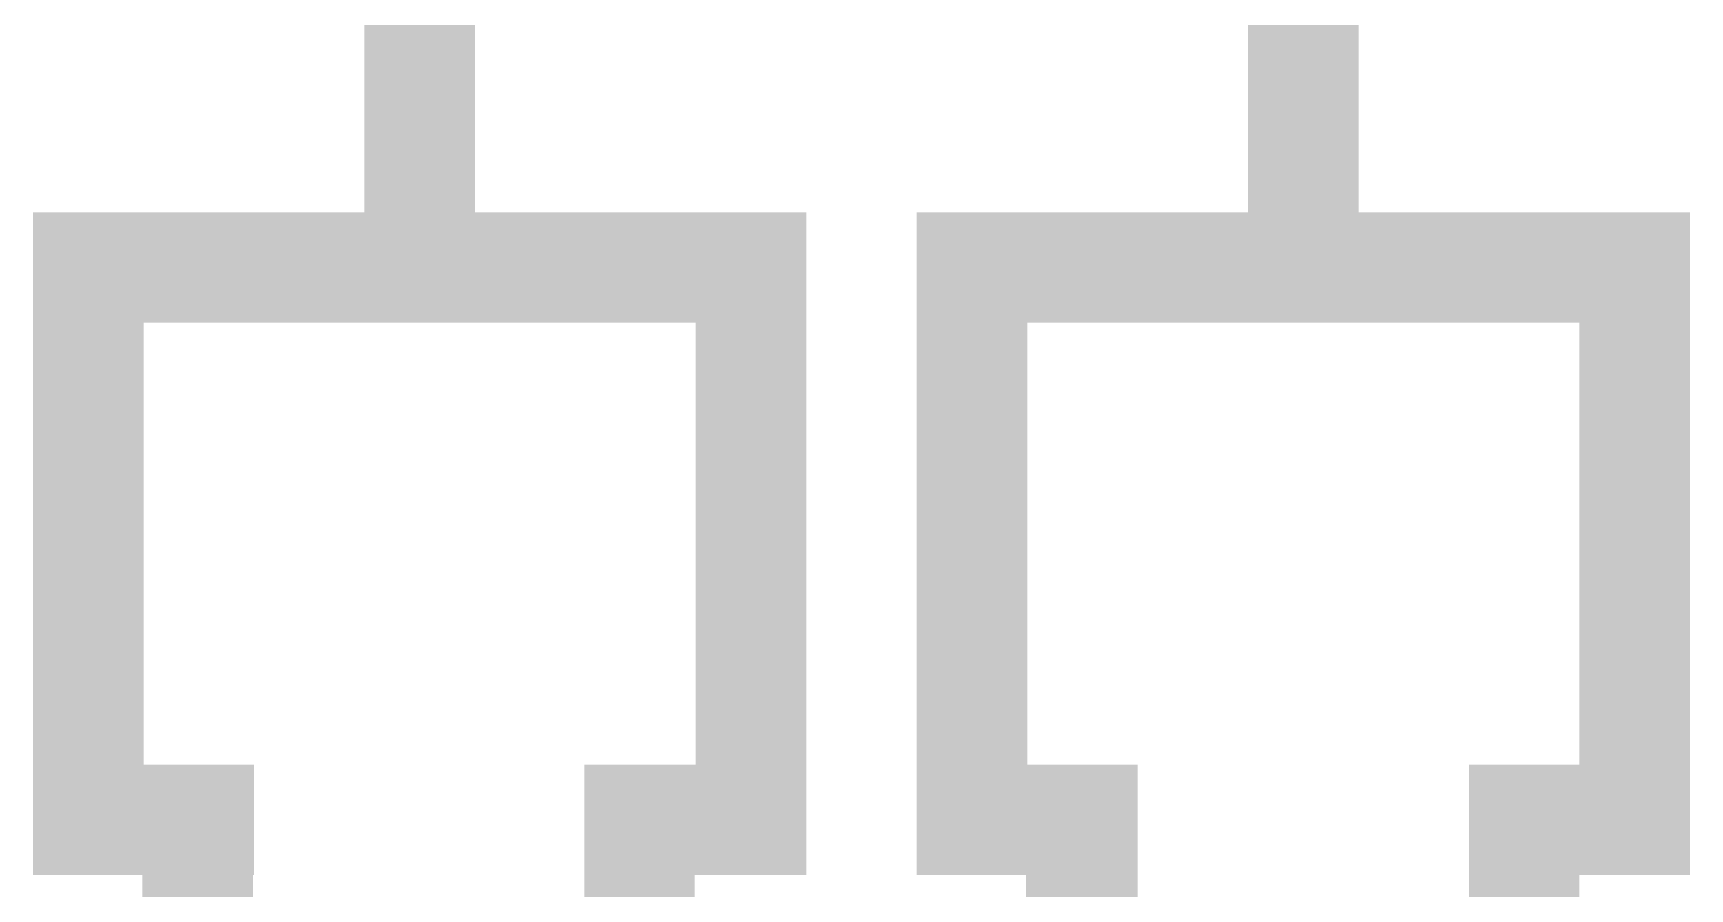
# Model space of a CAD drawing. Extents: x -40166 to 40284, y -45890 to 44060.
# Drawn here: x -13390 to -11890, y -1352 to -578 of the extents above; entities that cross this region are included whole.
import ezdxf

# ---------------------------------------------------------------- set-up
doc = ezdxf.new("R2010")
doc.units = 0
for name, color, linetype in [('10', 12, 'CONTINUOUS'), ('11', 13, 'CONTINUOUS'), ('12', 14, 'CONTINUOUS'), ('13', 15, 'CONTINUOUS'), ('14', 16, 'CONTINUOUS'), ('15', 17, 'CONTINUOUS'), ('16', 18, 'CONTINUOUS'), ('17', 19, 'CONTINUOUS'), ('18', 20, 'CONTINUOUS'), ('19', 21, 'CONTINUOUS'), ('20', 22, 'CONTINUOUS'), ('21', 23, 'CONTINUOUS'), ('22', 24, 'CONTINUOUS'), ('23', 25, 'CONTINUOUS'), ('24', 26, 'CONTINUOUS'), ('25', 27, 'CONTINUOUS'), ('26', 28, 'CONTINUOUS'), ('27', 29, 'CONTINUOUS'), ('28', 30, 'CONTINUOUS'), ('29', 31, 'CONTINUOUS'), ('3', 6, 'CONTINUOUS'), ('30', 32, 'CONTINUOUS'), ('31', 33, 'CONTINUOUS'), ('32', 34, 'CONTINUOUS'), ('33', 35, 'CONTINUOUS'), ('34', 36, 'CONTINUOUS'), ('35', 37, 'CONTINUOUS'), ('36', 38, 'CONTINUOUS'), ('37', 39, 'CONTINUOUS'), ('38', 40, 'CONTINUOUS'), ('39', 41, 'CONTINUOUS'), ('40', 42, 'CONTINUOUS'), ('41', 43, 'CONTINUOUS'), ('42', 44, 'CONTINUOUS'), ('43', 45, 'CONTINUOUS'), ('44', 46, 'CONTINUOUS'), ('45', 47, 'CONTINUOUS'), ('46', 48, 'CONTINUOUS'), ('47', 49, 'CONTINUOUS'), ('48', 50, 'CONTINUOUS'), ('49', 51, 'CONTINUOUS'), ('5', 7, 'CONTINUOUS'), ('50', 52, 'CONTINUOUS'), ('6', 8, 'CONTINUOUS'), ('7', 9, 'CONTINUOUS'), ('8', 10, 'CONTINUOUS'), ('9', 11, 'CONTINUOUS'), ('L1D0_square', 2, 'CONTINUOUS'), ('L2D0_round', 3, 'CONTINUOUS')]:
    doc.layers.add(name, color=color, linetype=linetype)

# ---------------------------------------------------------------- blocks, each defined once
blk = doc.blocks.new('device')
at = {"layer": '10'}
for points in [[(-1424, 134), (-1424, 135), (-724, 134), (-724, 135)], [(-624, 134), (-624, 135), (76, 134), (76, 135)], [(-1424, 116), (-1424, 117), (-724, 116), (-724, 117)], [(-624, 116), (-624, 117), (76, 116), (76, 117)]]:
    blk.add_solid(points, dxfattribs=at)
at = {"layer": '11'}
for points in [[(-1424, 135), (-1424, 136), (-724, 135), (-724, 136)], [(-624, 135), (-624, 136), (76, 135), (76, 136)], [(-1424, 115), (-1424, 116), (-724, 115), (-724, 116)], [(-624, 115), (-624, 116), (76, 115), (76, 116)]]:
    blk.add_solid(points, dxfattribs=at)
at = {"layer": '12'}
for points in [[(-1424, 136), (-1424, 137), (-724, 136), (-724, 137)], [(-624, 136), (-624, 137), (76, 136), (76, 137)], [(-1424, 114), (-1424, 115), (-724, 114), (-724, 115)], [(-624, 114), (-624, 115), (76, 114), (76, 115)]]:
    blk.add_solid(points, dxfattribs=at)
at = {"layer": '13'}
for points in [[(-1424, 137), (-1424, 138), (-724, 137), (-724, 138)], [(-624, 137), (-624, 138), (76, 137), (76, 138)], [(-1424, 113), (-1424, 114), (-724, 113), (-724, 114)], [(-624, 113), (-624, 114), (76, 113), (76, 114)]]:
    blk.add_solid(points, dxfattribs=at)
at = {"layer": '14'}
for points in [[(-1424, 138), (-1424, 139), (-724, 138), (-724, 139)], [(-624, 138), (-624, 139), (76, 138), (76, 139)], [(-1424, 112), (-1424, 113), (-724, 112), (-724, 113)], [(-624, 112), (-624, 113), (76, 112), (76, 113)]]:
    blk.add_solid(points, dxfattribs=at)
at = {"layer": '15'}
for points in [[(-1424, 139), (-1424, 140), (-724, 139), (-724, 140)], [(-624, 139), (-624, 140), (76, 139), (76, 140)], [(-1424, 111), (-1424, 112), (-724, 111), (-724, 112)], [(-624, 111), (-624, 112), (76, 111), (76, 112)]]:
    blk.add_solid(points, dxfattribs=at)
at = {"layer": '16'}
for points in [[(-1424, 140), (-1424, 141), (-724, 140), (-724, 141)], [(-624, 140), (-624, 141), (76, 140), (76, 141)], [(-1424, 110), (-1424, 111), (-724, 110), (-724, 111)], [(-624, 110), (-624, 111), (76, 110), (76, 111)]]:
    blk.add_solid(points, dxfattribs=at)
at = {"layer": '17'}
for points in [[(-1424, 141), (-1424, 142), (-724, 141), (-724, 142)], [(-624, 141), (-624, 142), (76, 141), (76, 142)], [(-1424, 109), (-1424, 110), (-724, 109), (-724, 110)], [(-624, 109), (-624, 110), (76, 109), (76, 110)]]:
    blk.add_solid(points, dxfattribs=at)
at = {"layer": '18'}
for points in [[(-1424, 142), (-1424, 143), (-724, 142), (-724, 143)], [(-624, 142), (-624, 143), (76, 142), (76, 143)], [(-1424, 108), (-1424, 109), (-724, 108), (-724, 109)], [(-624, 108), (-624, 109), (76, 108), (76, 109)]]:
    blk.add_solid(points, dxfattribs=at)
at = {"layer": '19'}
for points in [[(-1424, 143), (-1424, 144), (-724, 143), (-724, 144)], [(-624, 143), (-624, 144), (76, 143), (76, 144)], [(-1424, 107), (-1424, 108), (-724, 107), (-724, 108)], [(-624, 107), (-624, 108), (76, 107), (76, 108)]]:
    blk.add_solid(points, dxfattribs=at)
at = {"layer": '20'}
for points in [[(-1424, 144), (-1424, 145), (-724, 144), (-724, 145)], [(-624, 144), (-624, 145), (76, 144), (76, 145)], [(-1424, 106), (-1424, 107), (-724, 106), (-724, 107)], [(-624, 106), (-624, 107), (76, 106), (76, 107)]]:
    blk.add_solid(points, dxfattribs=at)
at = {"layer": '21'}
for points in [[(-1424, 145), (-1424, 146), (-724, 145), (-724, 146)], [(-624, 145), (-624, 146), (76, 145), (76, 146)], [(-1424, 105), (-1424, 106), (-724, 105), (-724, 106)], [(-624, 105), (-624, 106), (76, 105), (76, 106)]]:
    blk.add_solid(points, dxfattribs=at)
at = {"layer": '22'}
for points in [[(-1424, 146), (-1424, 147), (-724, 146), (-724, 147)], [(-624, 146), (-624, 147), (76, 146), (76, 147)], [(-1424, 104), (-1424, 105), (-724, 104), (-724, 105)], [(-624, 104), (-624, 105), (76, 104), (76, 105)]]:
    blk.add_solid(points, dxfattribs=at)
at = {"layer": '23'}
for points in [[(-1424, 147), (-1424, 148), (-724, 147), (-724, 148)], [(-624, 147), (-624, 148), (76, 147), (76, 148)], [(-1424, 103), (-1424, 104), (-724, 103), (-724, 104)], [(-624, 103), (-624, 104), (76, 103), (76, 104)]]:
    blk.add_solid(points, dxfattribs=at)
at = {"layer": '24'}
for points in [[(-1424, 148), (-1424, 149), (-724, 148), (-724, 149)], [(-624, 148), (-624, 149), (76, 148), (76, 149)], [(-1424, 102), (-1424, 103), (-724, 102), (-724, 103)], [(-624, 102), (-624, 103), (76, 102), (76, 103)]]:
    blk.add_solid(points, dxfattribs=at)
at = {"layer": '25'}
for points in [[(-1424, 149), (-1424, 150), (-724, 149), (-724, 150)], [(-624, 149), (-624, 150), (76, 149), (76, 150)], [(-1424, 101), (-1424, 102), (-724, 101), (-724, 102)], [(-624, 101), (-624, 102), (76, 101), (76, 102)]]:
    blk.add_solid(points, dxfattribs=at)
at = {"layer": '26'}
for points in [[(-1424, 150), (-1424, 151), (-724, 150), (-724, 151)], [(-624, 150), (-624, 151), (76, 150), (76, 151)], [(-1424, 100), (-1424, 101), (-724, 100), (-724, 101)], [(-624, 100), (-624, 101), (76, 100), (76, 101)]]:
    blk.add_solid(points, dxfattribs=at)
at = {"layer": '27'}
for points in [[(-1424, 151), (-1424, 152), (-724, 151), (-724, 152)], [(-624, 151), (-624, 152), (76, 151), (76, 152)], [(-1424, 99), (-1424, 100), (-724, 99), (-724, 100)], [(-624, 99), (-624, 100), (76, 99), (76, 100)]]:
    blk.add_solid(points, dxfattribs=at)
at = {"layer": '28'}
for points in [[(-1424, 152), (-1424, 153), (-724, 152), (-724, 153)], [(-624, 152), (-624, 153), (76, 152), (76, 153)], [(-1424, 98), (-1424, 99), (-724, 98), (-724, 99)], [(-624, 98), (-624, 99), (76, 98), (76, 99)]]:
    blk.add_solid(points, dxfattribs=at)
at = {"layer": '29'}
for points in [[(-1424, 153), (-1424, 154), (-724, 153), (-724, 154)], [(-624, 153), (-624, 154), (76, 153), (76, 154)], [(-1424, 97), (-1424, 98), (-724, 97), (-724, 98)], [(-624, 97), (-624, 98), (76, 97), (76, 98)]]:
    blk.add_solid(points, dxfattribs=at)
at = {"layer": '3'}
for points in [[(-1424, 126), (-1424, 128), (-724, 126), (-724, 128)], [(-1424, 123), (-1424, 125), (-724, 123), (-724, 125)], [(-624, 126), (-624, 128), (76, 126), (76, 128)], [(-624, 123), (-624, 125), (76, 123), (76, 125)]]:
    blk.add_solid(points, dxfattribs=at)
at = {"layer": '30'}
for points in [[(-1424, 154), (-1424, 155), (-724, 154), (-724, 155)], [(-624, 154), (-624, 155), (76, 154), (76, 155)], [(-1424, 96), (-1424, 97), (-724, 96), (-724, 97)], [(-624, 96), (-624, 97), (76, 96), (76, 97)]]:
    blk.add_solid(points, dxfattribs=at)
at = {"layer": '31'}
for points in [[(-1424, 155), (-1424, 156), (-724, 155), (-724, 156)], [(-624, 155), (-624, 156), (76, 155), (76, 156)], [(-1424, 95), (-1424, 96), (-724, 95), (-724, 96)], [(-624, 95), (-624, 96), (76, 95), (76, 96)]]:
    blk.add_solid(points, dxfattribs=at)
at = {"layer": '32'}
for points in [[(-1424, 156), (-1424, 157), (-724, 156), (-724, 157)], [(-624, 156), (-624, 157), (76, 156), (76, 157)], [(-1424, 94), (-1424, 95), (-724, 94), (-724, 95)], [(-624, 94), (-624, 95), (76, 94), (76, 95)]]:
    blk.add_solid(points, dxfattribs=at)
at = {"layer": '33'}
for points in [[(-1424, 157), (-1424, 158), (-724, 157), (-724, 158)], [(-624, 157), (-624, 158), (76, 157), (76, 158)], [(-1424, 93), (-1424, 94), (-724, 93), (-724, 94)], [(-624, 93), (-624, 94), (76, 93), (76, 94)]]:
    blk.add_solid(points, dxfattribs=at)
at = {"layer": '34'}
for points in [[(-1424, 158), (-1424, 159), (-724, 158), (-724, 159)], [(-624, 158), (-624, 159), (76, 158), (76, 159)], [(-1424, 92), (-1424, 93), (-724, 92), (-724, 93)], [(-624, 92), (-624, 93), (76, 92), (76, 93)]]:
    blk.add_solid(points, dxfattribs=at)
at = {"layer": '35'}
for points in [[(-1424, 159), (-1424, 160), (-724, 159), (-724, 160)], [(-624, 159), (-624, 160), (76, 159), (76, 160)], [(-1424, 91), (-1424, 92), (-724, 91), (-724, 92)], [(-624, 91), (-624, 92), (76, 91), (76, 92)]]:
    blk.add_solid(points, dxfattribs=at)
at = {"layer": '36'}
for points in [[(-1424, 160), (-1424, 161), (-724, 160), (-724, 161)], [(-624, 160), (-624, 161), (76, 160), (76, 161)], [(-1424, 90), (-1424, 91), (-724, 90), (-724, 91)], [(-624, 90), (-624, 91), (76, 90), (76, 91)]]:
    blk.add_solid(points, dxfattribs=at)
at = {"layer": '37'}
for points in [[(-1424, 161), (-1424, 162), (-724, 161), (-724, 162)], [(-624, 161), (-624, 162), (76, 161), (76, 162)], [(-1424, 89), (-1424, 90), (-724, 89), (-724, 90)], [(-624, 89), (-624, 90), (76, 89), (76, 90)]]:
    blk.add_solid(points, dxfattribs=at)
at = {"layer": '38'}
for points in [[(-1424, 162), (-1424, 163), (-724, 162), (-724, 163)], [(-624, 162), (-624, 163), (76, 162), (76, 163)], [(-1424, 88), (-1424, 89), (-724, 88), (-724, 89)], [(-624, 88), (-624, 89), (76, 88), (76, 89)]]:
    blk.add_solid(points, dxfattribs=at)
at = {"layer": '39'}
for points in [[(-1424, 163), (-1424, 164), (-724, 163), (-724, 164)], [(-624, 163), (-624, 164), (76, 163), (76, 164)], [(-1424, 87), (-1424, 88), (-724, 87), (-724, 88)], [(-624, 87), (-624, 88), (76, 87), (76, 88)]]:
    blk.add_solid(points, dxfattribs=at)
at = {"layer": '40'}
for points in [[(-1424, 164), (-1424, 165), (-724, 164), (-724, 165)], [(-624, 164), (-624, 165), (76, 164), (76, 165)], [(-1424, 86), (-1424, 87), (-724, 86), (-724, 87)], [(-624, 86), (-624, 87), (76, 86), (76, 87)]]:
    blk.add_solid(points, dxfattribs=at)
at = {"layer": '41'}
for points in [[(-1424, 165), (-1424, 166), (-724, 165), (-724, 166)], [(-624, 165), (-624, 166), (76, 165), (76, 166)], [(-1424, 85), (-1424, 86), (-724, 85), (-724, 86)], [(-624, 85), (-624, 86), (76, 85), (76, 86)]]:
    blk.add_solid(points, dxfattribs=at)
at = {"layer": '42'}
for points in [[(-1424, 166), (-1424, 167), (-724, 166), (-724, 167)], [(-624, 166), (-624, 167), (76, 166), (76, 167)], [(-1424, 84), (-1424, 85), (-724, 84), (-724, 85)], [(-624, 84), (-624, 85), (76, 84), (76, 85)]]:
    blk.add_solid(points, dxfattribs=at)
at = {"layer": '43'}
for points in [[(-1424, 167), (-1424, 168), (-724, 167), (-724, 168)], [(-624, 167), (-624, 168), (76, 167), (76, 168)], [(-1424, 83), (-1424, 84), (-724, 83), (-724, 84)], [(-624, 83), (-624, 84), (76, 83), (76, 84)]]:
    blk.add_solid(points, dxfattribs=at)
at = {"layer": '44'}
for points in [[(-1424, 168), (-1424, 169), (-724, 168), (-724, 169)], [(-624, 168), (-624, 169), (76, 168), (76, 169)], [(-1424, 82), (-1424, 83), (-724, 82), (-724, 83)], [(-624, 82), (-624, 83), (76, 82), (76, 83)]]:
    blk.add_solid(points, dxfattribs=at)
at = {"layer": '45'}
for points in [[(-1424, 169), (-1424, 170), (-724, 169), (-724, 170)], [(-624, 169), (-624, 170), (76, 169), (76, 170)], [(-1424, 81), (-1424, 82), (-724, 81), (-724, 82)], [(-624, 81), (-624, 82), (76, 81), (76, 82)]]:
    blk.add_solid(points, dxfattribs=at)
at = {"layer": '46'}
for points in [[(-1424, 170), (-1424, 171), (-724, 170), (-724, 171)], [(-624, 170), (-624, 171), (76, 170), (76, 171)], [(-1424, 80), (-1424, 81), (-724, 80), (-724, 81)], [(-624, 80), (-624, 81), (76, 80), (76, 81)]]:
    blk.add_solid(points, dxfattribs=at)
at = {"layer": '47'}
for points in [[(-1424, 171), (-1424, 172), (-724, 171), (-724, 172)], [(-624, 171), (-624, 172), (76, 171), (76, 172)], [(-1424, 79), (-1424, 80), (-724, 79), (-724, 80)], [(-624, 79), (-624, 80), (76, 79), (76, 80)]]:
    blk.add_solid(points, dxfattribs=at)
at = {"layer": '48'}
for points in [[(-1424, 172), (-1424, 173), (-724, 172), (-724, 173)], [(-624, 172), (-624, 173), (76, 172), (76, 173)], [(-1424, 78), (-1424, 79), (-724, 78), (-724, 79)], [(-624, 78), (-624, 79), (76, 78), (76, 79)]]:
    blk.add_solid(points, dxfattribs=at)
at = {"layer": '49'}
for points in [[(-1424, 173), (-1424, 174), (-724, 173), (-724, 174)], [(-624, 173), (-624, 174), (76, 173), (76, 174)], [(-1424, 77), (-1424, 78), (-724, 77), (-724, 78)], [(-624, 77), (-624, 78), (76, 77), (76, 78)]]:
    blk.add_solid(points, dxfattribs=at)
at = {"layer": '5'}
for points in [[(-1424, 128), (-1424, 130), (-724, 128), (-724, 130)], [(-1424, 121), (-1424, 123), (-724, 121), (-724, 123)], [(-624, 128), (-624, 130), (76, 128), (76, 130)], [(-624, 121), (-624, 123), (76, 121), (76, 123)]]:
    blk.add_solid(points, dxfattribs=at)
at = {"layer": '50'}
for points in [[(-1424, 174), (-1424, 175), (-724, 174), (-724, 175)], [(-624, 174), (-624, 175), (76, 174), (76, 175)], [(-1424, 76), (-1424, 77), (-724, 76), (-724, 77)], [(-1424, 75), (-1424, 76), (-724, 75), (-724, 76)], [(-624, 76), (-624, 77), (76, 76), (76, 77)], [(-624, 75), (-624, 76), (76, 75), (76, 76)]]:
    blk.add_solid(points, dxfattribs=at)
at = {"layer": '6'}
for points in [[(-1424, 130), (-1424, 131), (-724, 130), (-724, 131)], [(-1424, 120), (-1424, 121), (-724, 120), (-724, 121)], [(-624, 130), (-624, 131), (76, 130), (76, 131)], [(-624, 120), (-624, 121), (76, 120), (76, 121)]]:
    blk.add_solid(points, dxfattribs=at)
at = {"layer": '7'}
for points in [[(-1424, 131), (-1424, 132), (-724, 131), (-724, 132)], [(-1424, 119), (-1424, 120), (-724, 119), (-724, 120)], [(-624, 131), (-624, 132), (76, 131), (76, 132)], [(-624, 119), (-624, 120), (76, 119), (76, 120)]]:
    blk.add_solid(points, dxfattribs=at)
at = {"layer": '8'}
for points in [[(-1424, 132), (-1424, 133), (-724, 132), (-724, 133)], [(-624, 132), (-624, 133), (76, 132), (76, 133)], [(-1424, 118), (-1424, 119), (-724, 118), (-724, 119)], [(-624, 118), (-624, 119), (76, 118), (76, 119)]]:
    blk.add_solid(points, dxfattribs=at)
at = {"layer": '9'}
for points in [[(-1424, 133), (-1424, 134), (-724, 133), (-724, 134)], [(-624, 133), (-624, 134), (76, 133), (76, 134)], [(-1424, 117), (-1424, 118), (-724, 117), (-724, 118)], [(-624, 117), (-624, 118), (76, 117), (76, 118)]]:
    blk.add_solid(points, dxfattribs=at)
at = {"layer": 'L1D0_square'}
for points in [[(-1124, 75), (-1124, 975), (-1024, 75), (-1024, 975)], [(-324, 75), (-324, 975), (-224, 75), (-224, 975)], [(-1424, 75), (-1424, 175), (-1324, 75), (-1324, 175)], [(-1424, -425), (-1424, 175), (-1324, -425), (-1324, 175)], [(-824, 75), (-824, 175), (-724, 75), (-724, 175)], [(-824, -425), (-824, 175), (-724, -425), (-724, 175)], [(-624, 75), (-624, 175), (-524, 75), (-524, 175)], [(-624, -425), (-624, 175), (-524, -425), (-524, 175)], [(-24, -425), (-24, 175), (76, -425), (76, 175)], [(-24, 75), (-24, 175), (76, 75), (76, 175)], [(-1424, -425), (-1424, -325), (-1224, -425), (-1224, -325)], [(-1325, -500), (-1325, -325), (-1225, -500), (-1225, -325)], [(-1324, -425), (-1324, -325), (-1224, -425), (-1224, -325)], [(-925, -500), (-925, -325), (-825, -500), (-825, -325)], [(-924, -425), (-924, -325), (-824, -425), (-824, -325)], [(-924, -425), (-924, -325), (-724, -425), (-724, -325)], [(-624, -425), (-624, -325), (-424, -425), (-424, -325)], [(-525, -500), (-525, -325), (-424, -500), (-424, -325)], [(-524, -425), (-524, -325), (-424, -425), (-424, -325)], [(-124, -425), (-124, -325), (76, -425), (76, -325)], [(-124, -500), (-124, -325), (-24, -500), (-24, -325)], [(-124, -425), (-124, -325), (-24, -425), (-24, -325)]]:
    blk.add_solid(points, dxfattribs=at)
at = {"layer": 'L2D0_round'}
for points in [[(-1424, 75), (-1424, 175), (-724, 75), (-724, 175)], [(-624, 75), (-624, 175), (76, 75), (76, 175)]]:
    blk.add_solid(points, dxfattribs=at)

msp = doc.modelspace()

# ---------------------------------------------------------------- block references
msp.add_blockref('device', (-11966, -915))

doc.saveas('drawing.dxf')
